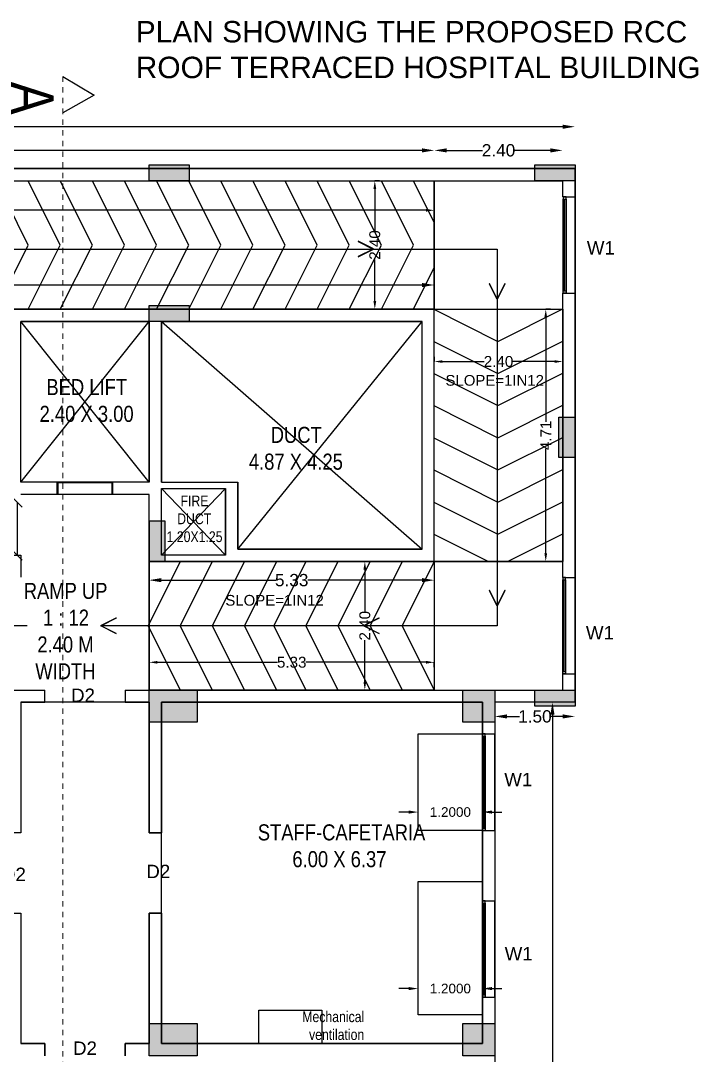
# Model space of a CAD drawing. Header units: metres. Extents: x -38 to 401, y 28 to 287.
# Drawn here: x 283.75 to 296.42, y 134.26 to 153.58 of the extents above; entities that cross this region are included whole.
import ezdxf

# ---------------------------------------------------------------- set-up
doc = ezdxf.new("R2010")
doc.units = ezdxf.units.M
doc.linetypes.add('CENTER', pattern=[2, 1.25, -0.25, 0.25, -0.25])
for name, color, linetype in [('BLK_1_DA_RAMP_1', 30, 'Continuous'), ('BLK_1_FLR_5_AC_ROOM_8', 117, 'Continuous'), ('BLK_1_FLR_5_ACROOM_8_LIGHT_VENTILATION_1', 117, 'Continuous'), ('BLK_1_FLR_5_ACROOM_8_LIGHT_VENTILATION_2', 117, 'Continuous'), ('BLK_1_FLR_5_BLT_UP_AREA_DEDUCT', 1, 'Continuous'), ('BLK_1_FLR_5_CARPET_AREA', 10, 'Continuous'), ('UBEAM', 1, 'Continuous'), ('UHATCH', 8, 'Continuous')]:
    doc.layers.add(name, color=color, linetype=linetype)
for name, color, linetype, lineweight in [('BLK_1_FLR_5_BLT_UP_AREA', 4, 'Continuous', 30), ('BLK_1_FLR_5_LIFT_3', 4, 'Continuous', 30), ('BLK_1_LVL_5_BLDG_FOOT_PRINT', 4, 'Continuous', 30), ('UCOLUMN', 6, 'Continuous', 30)]:
    doc.layers.add(name, color=color, linetype=linetype, lineweight=lineweight)
doc.styles.get("Standard").update_dxf_attribs({"font": 'arial.ttf'})
doc.dimstyles.new('ED', dxfattribs={"dimscale": 0, "dimtxt": 0.18, "dimasz": 0.18, "dimexe": 0, "dimexo": 0, "dimgap": 0.09, "dimtad": 1, "dimtoh": 1, "dimzin": 3, "dimdsep": 46, "dimtxsty": 'Standard', "dimblk": 'OBLIQUE', "dimcen": 0.09, "dimse1": 1, "dimse2": 1, "dimclrd": 251, "dimclrt": 30, "dimadec": 0, "dimazin": 0, "dimtfac": 1, "dimtmove": 0, "dimatfit": 3, "dimldrblk": 'ARCHTICK', "dimfxl": 0, "dimtolj": 1, "dimtzin": 0, "dimarcsym": 0})
doc.dimstyles.get("Standard").update_dxf_attribs({"dimtxt": 0.18, "dimasz": 0.18, "dimexe": 0.18, "dimexo": 0.0625, "dimgap": 0.09, "dimtad": 0, "dimtih": 1, "dimtoh": 1, "dimdec": 4, "dimzin": 0, "dimdsep": 46, "dimtxsty": 'Standard', "dimcen": 0.09, "dimadec": 0, "dimazin": 0, "dimtfac": 1, "dimtdec": 4, "dimtofl": 0, "dimtmove": 0, "dimatfit": 3, "dimfxl": 0, "dimtolj": 1, "dimtzin": 0, "dimarcsym": 0})
doc.dimstyles.new('STANDARD$0', dxfattribs={"dimtxt": 7, "dimasz": 3, "dimexe": 3, "dimexo": 1, "dimgap": 1.5, "dimtad": 1, "dimdec": 1, "dimzin": 1, "dimdsep": 46, "dimlunit": 4, "dimtxsty": 'Standard', "dimblk": 'OBLIQUE', "dimcen": 0.09375, "dimdle": 1, "dimclrd": 8, "dimclre": 8, "dimclrt": 7, "dimadec": 1, "dimazin": 0, "dimtfac": 1, "dimtdec": 1, "dimtix": 1, "dimtmove": 2, "dimatfit": 3, "dimldrblk": 'ARCHTICK', "dimfxl": 0, "dimfrac": 2, "dimtolj": 1, "dimtzin": 0, "dimarcsym": 0})

# ---------------------------------------------------------------- blocks, each defined once
blk = doc.blocks.new('*D115')
at = {"color": 0, "lineweight": -2}
for p, q in [((273.923, 148.643), (282.211, 148.643)), ((291.253, 148.643), (282.966, 148.643))]:
    blk.add_line(p, q, dxfattribs=at)
at = {"color": 0}
for points in [[(273.923, 148.681), (273.923, 148.604), (273.693, 148.643)], [(291.253, 148.681), (291.253, 148.604), (291.483, 148.643)]]:
    blk.add_solid(points, dxfattribs=at)
at = {"layer": 'Defpoints', "color": 0}
for p in [(291.483, 148.643), (273.693, 148.19), (291.483, 148.185)]:
    blk.add_point(p, dxfattribs=at)
at = {"color": 0, "lineweight": 25, "insert": (282.588, 148.643), "char_height": 0.23, "attachment_point": 5}
blk.add_mtext('\\A1;17.79', dxfattribs=at)
blk = doc.blocks.new('*D116')
at = {"color": 0, "lineweight": -2}
for p, q in [((286.383, 143.131), (288.519, 143.131)), ((291.253, 143.131), (289.117, 143.131))]:
    blk.add_line(p, q, dxfattribs=at)
at = {"color": 0}
for points in [[(286.383, 143.17), (286.383, 143.093), (286.153, 143.131)], [(291.253, 143.17), (291.253, 143.093), (291.483, 143.131)]]:
    blk.add_solid(points, dxfattribs=at)
at = {"layer": 'Defpoints', "color": 0}
for p in [(286.153, 143.48), (291.483, 143.48), (286.153, 143.131)]:
    blk.add_point(p, dxfattribs=at)
at = {"color": 0, "lineweight": 25, "insert": (288.818, 143.131), "char_height": 0.23, "attachment_point": 5}
blk.add_mtext('\\A1;5.33', dxfattribs=at)
blk = doc.blocks.new('*D119')
at = {"color": 0, "lineweight": -2}
for p, q in [((273.923, 151.157), (282.211, 151.157)), ((291.253, 151.157), (282.966, 151.157))]:
    blk.add_line(p, q, dxfattribs=at)
at = {"color": 0}
for points in [[(273.923, 151.195), (273.923, 151.118), (273.693, 151.157)], [(291.253, 151.195), (291.253, 151.118), (291.483, 151.157)]]:
    blk.add_solid(points, dxfattribs=at)
at = {"layer": 'Defpoints', "color": 0}
for p in [(291.483, 151.157), (273.693, 150.59), (291.483, 150.585)]:
    blk.add_point(p, dxfattribs=at)
at = {"color": 0, "lineweight": 25, "insert": (282.588, 151.157), "char_height": 0.23, "attachment_point": 5}
blk.add_mtext('\\A1;17.79', dxfattribs=at)
blk = doc.blocks.new('*D120')
at = {"color": 0, "lineweight": -2}
for p, q in [((291.713, 151.157), (292.383, 151.157)), ((293.653, 151.157), (292.983, 151.157))]:
    blk.add_line(p, q, dxfattribs=at)
at = {"color": 0}
for points in [[(291.713, 151.195), (291.713, 151.118), (291.483, 151.157)], [(293.653, 151.195), (293.653, 151.118), (293.883, 151.157)]]:
    blk.add_solid(points, dxfattribs=at)
at = {"layer": 'Defpoints', "color": 0}
for p in [(293.883, 151.157), (291.483, 150.585), (293.883, 150.59)]:
    blk.add_point(p, dxfattribs=at)
at = {"color": 0, "lineweight": 25, "insert": (292.683, 151.157), "char_height": 0.23, "attachment_point": 5}
blk.add_mtext('\\A1;2.40', dxfattribs=at)
blk = doc.blocks.new('*D121')
at = {"color": 0, "lineweight": -2}
for p, q in [((271.293, 151.599), (282.197, 151.599)), ((293.883, 151.599), (282.979, 151.599))]:
    blk.add_line(p, q, dxfattribs=at)
at = {"color": 0}
for points in [[(271.293, 151.637), (271.293, 151.56), (271.063, 151.599)], [(293.883, 151.637), (293.883, 151.56), (294.113, 151.599)]]:
    blk.add_solid(points, dxfattribs=at)
at = {"layer": 'Defpoints', "color": 0}
for p in [(294.113, 151.599), (271.063, 150.82), (294.113, 150.82)]:
    blk.add_point(p, dxfattribs=at)
at = {"color": 0, "lineweight": 25, "insert": (282.588, 151.599), "char_height": 0.23, "attachment_point": 5}
blk.add_mtext('\\A1;23.05', dxfattribs=at)
blk = doc.blocks.new('*D122')
at = {"color": 0, "lineweight": -2}
for p, q in [((293.691, 140.62), (293.691, 119.277)), ((293.691, 97.7), (293.691, 119.042))]:
    blk.add_line(p, q, dxfattribs=at)
at = {"color": 0}
for points in [[(293.652, 140.62), (293.729, 140.62), (293.691, 140.85)], [(293.652, 97.7), (293.729, 97.7), (293.691, 97.47)]]:
    blk.add_solid(points, dxfattribs=at)
at = {"layer": 'Defpoints', "color": 0}
for p in [(292.613, 140.85), (292.613, 97.47), (293.691, 97.47)]:
    blk.add_point(p, dxfattribs=at)
at = {"color": 0, "lineweight": 25, "insert": (293.691, 119.16), "char_height": 0.23, "attachment_point": 5}
blk.add_mtext('\\A1;43.38', dxfattribs=at)
blk = doc.blocks.new('*D124')
at = {"color": 0, "lineweight": -2}
for p, q in [((292.843, 140.586), (293.076, 140.586)), ((293.883, 140.586), (293.651, 140.586))]:
    blk.add_line(p, q, dxfattribs=at)
at = {"color": 0}
for points in [[(292.843, 140.625), (292.843, 140.548), (292.613, 140.586)], [(293.883, 140.625), (293.883, 140.548), (294.113, 140.586)]]:
    blk.add_solid(points, dxfattribs=at)
at = {"layer": 'Defpoints', "color": 0}
for p in [(292.613, 140.85), (294.113, 140.85), (294.113, 140.586)]:
    blk.add_point(p, dxfattribs=at)
at = {"color": 0, "lineweight": 25, "insert": (293.363, 140.586), "char_height": 0.23, "attachment_point": 5}
blk.add_mtext('\\A1;1.50', dxfattribs=at)
blk = doc.blocks.new('900 X 900')
at = {"linetype": 'Continuous'}
h = blk.add_hatch(color=256, dxfattribs=at)
h.dxf.hatch_style = 1
h.paths.add_polyline_path([(0, 150), (900, 150), (900, 750), (0, 750)])
blk.add_lwpolyline([(0, 150), (900, 150), (900, 750), (0, 750)], close=True, dxfattribs=at)
blk = doc.blocks.new('600X600')
at = {"layer": 'UHATCH', "linetype": 'Continuous'}
h = blk.add_hatch(color=256, dxfattribs=at)
h.dxf.hatch_style = 1
h.paths.add_polyline_path([(600, 600), (0, 600), (0, 0), (600, 0)])
at = {"layer": 'UCOLUMN', "linetype": 'Continuous'}
blk.add_lwpolyline([(0, 0), (600, 0), (600, 600), (0, 600)], close=True, dxfattribs=at)
blk = doc.blocks.new('750 x 750')
blk.add_blockref('600X600', (0, 75))
blk = doc.blocks.new('300 x 750')
at = {"layer": 'UHATCH', "linetype": 'Continuous'}
h = blk.add_hatch(color=256, dxfattribs=at)
h.dxf.hatch_style = 1
h.paths.add_polyline_path([(750, 0), (750, 300), (0, 300), (0, 0)])
at = {"layer": 'UCOLUMN', "linetype": 'Continuous'}
blk.add_lwpolyline([(0, 300), (0, 0), (750, 0), (750, 300)], close=True, dxfattribs=at)
blk = doc.blocks.new('COLUMN LAYOUT')
at = {"layer": 'UBEAM', "color": 7, "linetype": 'Continuous', "xscale": -1}
for p, rotation in [((-6235, 40960), 180), ((975, 40960), 180), ((-6235, 38330), 180), ((1425, 35495), 269.9999999996972), ((975, 31150), 180)]:
    blk.add_blockref('300 x 750', p, dxfattribs=dict(at, rotation=rotation))
at = {"layer": 'UBEAM', "color": 7, "linetype": 'Continuous', "rotation": 89.99999999916066}
blk.add_blockref('300 x 750', (-5935, 33550), dxfattribs=at)
at = {"layer": 'UBEAM', "color": 7, "linetype": 'Continuous', "xscale": -1}
for name, p in [('900 X 900', (-5335, 30400)), ('750 x 750', (225, 30475)), ('900 X 900', (-5335, 24170)), ('750 x 750', (225, 24245))]:
    blk.add_blockref(name, p, dxfattribs=at)
blk = doc.blocks.new('*D790')
at = {"layer": 'BLK_1_DA_RAMP_1', "color": 0, "lineweight": -2}
for p, q in [((273.693, 150.128), (273.693, 150.039)), ((291.483, 150.128), (291.483, 150.039)), ((273.845, 150.039), (282.252, 150.039)), ((291.33, 150.039), (282.923, 150.039))]:
    blk.add_line(p, q, dxfattribs=at)
at = {"layer": 'BLK_1_DA_RAMP_1', "color": 0}
for points in [[(273.845, 150.064), (273.845, 150.013), (273.693, 150.039)], [(291.33, 150.064), (291.33, 150.013), (291.483, 150.039)]]:
    blk.add_solid(points, dxfattribs=at)
at = {"layer": 'Defpoints', "color": 0}
for p in [(273.693, 150.59), (291.483, 150.59), (291.483, 150.039)]:
    blk.add_point(p, dxfattribs=at)
at = {"layer": 'BLK_1_DA_RAMP_1', "color": 0, "lineweight": 30, "insert": (282.588, 150.039), "char_height": 0.2032, "attachment_point": 5}
blk.add_mtext('\\A1;17.79', dxfattribs=at)
blk = doc.blocks.new('*D792')
at = {"layer": 'BLK_1_DA_RAMP_1', "color": 0, "lineweight": -2}
for p, q in [((293.655, 148.19), (293.566, 148.19)), ((293.566, 148.037), (293.566, 146.086)), ((293.566, 143.632), (293.566, 145.584)), ((293.655, 143.48), (293.566, 143.48))]:
    blk.add_line(p, q, dxfattribs=at)
at = {"layer": 'BLK_1_DA_RAMP_1', "color": 0}
for points in [[(293.54, 148.037), (293.591, 148.037), (293.566, 148.19)], [(293.54, 143.632), (293.591, 143.632), (293.566, 143.48)]]:
    blk.add_solid(points, dxfattribs=at)
at = {"layer": 'Defpoints', "color": 0}
for p in [(293.566, 148.19), (293.883, 148.19), (293.883, 143.48)]:
    blk.add_point(p, dxfattribs=at)
at = {"layer": 'BLK_1_DA_RAMP_1', "color": 0, "lineweight": 30, "insert": (293.566, 145.835), "char_height": 0.2032, "attachment_point": 5, "rotation": 90}
blk.add_mtext('\\A1;4.71', dxfattribs=at)
blk = doc.blocks.new('*D793')
at = {"layer": 'BLK_1_DA_RAMP_1', "color": 0, "lineweight": -2}
for p, q in [((286.153, 141.508), (286.153, 141.597)), ((286.306, 141.597), (288.552, 141.597)), ((291.33, 141.597), (289.084, 141.597)), ((291.483, 141.508), (291.483, 141.597))]:
    blk.add_line(p, q, dxfattribs=at)
at = {"layer": 'BLK_1_DA_RAMP_1', "color": 0}
for points in [[(286.306, 141.623), (286.306, 141.572), (286.153, 141.597)], [(291.33, 141.623), (291.33, 141.572), (291.483, 141.597)]]:
    blk.add_solid(points, dxfattribs=at)
at = {"layer": 'Defpoints', "color": 0}
for p in [(291.483, 141.597), (286.153, 141.08), (291.483, 141.08)]:
    blk.add_point(p, dxfattribs=at)
at = {"layer": 'BLK_1_DA_RAMP_1', "color": 0, "lineweight": 30, "insert": (288.818, 141.597), "char_height": 0.2032, "attachment_point": 5}
blk.add_mtext('\\A1;5.33', dxfattribs=at)
blk = doc.blocks.new('*D795')
at = {"layer": 'BLK_1_DA_RAMP_1', "color": 0, "lineweight": -2}
for p, q in [((290.461, 150.59), (290.371, 150.59)), ((290.371, 150.437), (290.371, 149.657)), ((290.371, 148.342), (290.371, 149.122)), ((290.461, 148.19), (290.371, 148.19))]:
    blk.add_line(p, q, dxfattribs=at)
at = {"layer": 'BLK_1_DA_RAMP_1', "color": 0}
for points in [[(290.346, 150.437), (290.397, 150.437), (290.371, 150.59)], [(290.346, 148.342), (290.397, 148.342), (290.371, 148.19)]]:
    blk.add_solid(points, dxfattribs=at)
at = {"layer": 'Defpoints', "color": 0}
for p in [(290.371, 150.59), (291.483, 150.59), (291.483, 148.19)]:
    blk.add_point(p, dxfattribs=at)
at = {"layer": 'BLK_1_DA_RAMP_1', "color": 0, "lineweight": 30, "insert": (290.371, 149.39), "char_height": 0.2032, "attachment_point": 5, "rotation": 90}
blk.add_mtext('\\A1;2.40', dxfattribs=at)
blk = doc.blocks.new('*D796')
at = {"layer": 'BLK_1_DA_RAMP_1', "color": 0, "lineweight": -2}
for p, q in [((291.483, 147.303), (291.483, 147.214)), ((293.883, 147.303), (293.883, 147.214)), ((291.635, 147.214), (292.415, 147.214)), ((293.73, 147.214), (292.95, 147.214))]:
    blk.add_line(p, q, dxfattribs=at)
at = {"layer": 'BLK_1_DA_RAMP_1', "color": 0}
for points in [[(291.635, 147.239), (291.635, 147.188), (291.483, 147.214)], [(293.73, 147.239), (293.73, 147.188), (293.883, 147.214)]]:
    blk.add_solid(points, dxfattribs=at)
at = {"layer": 'Defpoints', "color": 0}
for p in [(291.483, 148.19), (293.883, 148.19), (293.883, 147.214)]:
    blk.add_point(p, dxfattribs=at)
at = {"layer": 'BLK_1_DA_RAMP_1', "color": 0, "lineweight": 30, "insert": (292.683, 147.214), "char_height": 0.2032, "attachment_point": 5}
blk.add_mtext('\\A1;2.40', dxfattribs=at)
blk = doc.blocks.new('*D797')
at = {"layer": 'BLK_1_DA_RAMP_1', "color": 0, "lineweight": -2}
for p, q in [((290.274, 143.48), (290.185, 143.48)), ((290.185, 143.327), (290.185, 142.547)), ((290.185, 141.232), (290.185, 142.012)), ((290.274, 141.08), (290.185, 141.08))]:
    blk.add_line(p, q, dxfattribs=at)
at = {"layer": 'BLK_1_DA_RAMP_1', "color": 0}
for points in [[(290.159, 143.327), (290.21, 143.327), (290.185, 143.48)], [(290.159, 141.232), (290.21, 141.232), (290.185, 141.08)]]:
    blk.add_solid(points, dxfattribs=at)
at = {"layer": 'Defpoints', "color": 0}
for p in [(291.483, 143.48), (290.185, 141.08), (291.483, 141.08)]:
    blk.add_point(p, dxfattribs=at)
at = {"layer": 'BLK_1_DA_RAMP_1', "color": 0, "lineweight": 30, "insert": (290.185, 142.28), "char_height": 0.2032, "attachment_point": 5, "rotation": 90}
blk.add_mtext('\\A1;2.40', dxfattribs=at)
blk = doc.blocks.new('*D1031')
at = {"layer": 'BLK_1_FLR_5_ACROOM_8_LIGHT_VENTILATION_1', "color": 0, "lineweight": -2}
for p, q in [((291.183, 135.079), (291.183, 135.684)), ((292.383, 135.079), (292.383, 135.684)), ((291.003, 135.504), (290.823, 135.504)), ((292.563, 135.504), (292.743, 135.504))]:
    blk.add_line(p, q, dxfattribs=at)
at = {"layer": 'BLK_1_FLR_5_ACROOM_8_LIGHT_VENTILATION_1', "color": 0}
for points in [[(291.003, 135.534), (291.003, 135.474), (291.183, 135.504)], [(292.563, 135.534), (292.563, 135.474), (292.383, 135.504)]]:
    blk.add_solid(points, dxfattribs=at)
at = {"layer": 'Defpoints', "color": 0}
for p in [(292.383, 135.504), (291.183, 135.016), (292.383, 135.016)]:
    blk.add_point(p, dxfattribs=at)
at = {"layer": 'BLK_1_FLR_5_ACROOM_8_LIGHT_VENTILATION_1', "color": 0, "lineweight": 30, "insert": (291.783, 135.504), "char_height": 0.18, "attachment_point": 5}
blk.add_mtext('\\A1;1.2000', dxfattribs=at)
blk = doc.blocks.new('*D1032')
at = {"layer": 'BLK_1_FLR_5_ACROOM_8_LIGHT_VENTILATION_2', "color": 0, "lineweight": -2}
for p, q in [((291.183, 138.521), (291.183, 138.98)), ((292.383, 138.521), (292.383, 138.98)), ((291.003, 138.8), (290.823, 138.8)), ((292.563, 138.8), (292.743, 138.8))]:
    blk.add_line(p, q, dxfattribs=at)
at = {"layer": 'BLK_1_FLR_5_ACROOM_8_LIGHT_VENTILATION_2', "color": 0}
for points in [[(291.003, 138.83), (291.003, 138.77), (291.183, 138.8)], [(292.563, 138.83), (292.563, 138.77), (292.383, 138.8)]]:
    blk.add_solid(points, dxfattribs=at)
at = {"layer": 'Defpoints', "color": 0}
for p in [(291.183, 138.8), (291.183, 138.459), (292.383, 138.459)]:
    blk.add_point(p, dxfattribs=at)
at = {"layer": 'BLK_1_FLR_5_ACROOM_8_LIGHT_VENTILATION_2', "color": 0, "lineweight": 30, "insert": (291.783, 138.8), "char_height": 0.18, "attachment_point": 5}
blk.add_mtext('\\A1;1.2000', dxfattribs=at)
blk = doc.blocks.new('_Oblique')
at = {"color": 0, "linetype": 'ByBlock', "lineweight": -2}
blk.add_line((-0.5, -0.5), (0.5, 0.5), dxfattribs=at)
blk = doc.blocks.new('*D1247')
at = {"color": 251, "lineweight": -2}
blk.add_line((283.692, 143.595), (283.692, 144.585), dxfattribs=at)
at = {"layer": 'Defpoints', "color": 0}
for p in [(283.692, 144.585), (283.753, 144.585), (283.753, 143.595)]:
    blk.add_point(p, dxfattribs=at)
at = {"color": 251, "lineweight": -2, "xscale": 0.18, "yscale": 0.18, "zscale": 0.18}
for p, rotation in [((283.692, 144.585), 90), ((283.692, 143.595), 270)]:
    blk.add_blockref('_Oblique', p, dxfattribs=dict(at, rotation=rotation))
at = {"color": 30, "insert": (283.51, 144.09), "char_height": 0.18, "attachment_point": 5, "rotation": 90}
blk.add_mtext('\\A1;0.99', dxfattribs=at)
blk = doc.blocks.new('_ArchTick')
at = {"color": 0, "linetype": 'ByBlock', "const_width": 0.15}
blk.add_lwpolyline([(-0.5, -0.5), (0.5, 0.5)], dxfattribs=at)

msp = doc.modelspace()

# ---------------------------------------------------------------- linework, layer by layer
at = {"linetype": 'CENTER', "lineweight": 20, "ltscale": 0.05}
msp.add_line((284.54383, 152.53598), (284.54383, 95.32125), dxfattribs=at)
at = {"color": 7, "lineweight": 25}
for p, q in [((294.11303, 150.81983), (271.06303, 150.81983)), ((294.11303, 150.28983), (294.11303, 150.81983)), ((271.29303, 150.58983), (293.88303, 150.58983)), ((291.48303, 148.18483), (291.48303, 150.58483)), ((293.88303, 150.28983), (293.88303, 150.58983)), ((293.88303, 150.28983), (294.11303, 150.28983)), ((293.89304, 148.50589), (293.89303, 150.24724)), ((293.9136, 148.53242), (293.91359, 150.24724)), ((293.92211, 148.53242), (293.9221, 150.24724)), ((293.94414, 150.24724), (293.94415, 148.50589)), ((294.11303, 148.48983), (294.11303, 150.28983)), ((293.88303, 143.17983), (293.88303, 148.48983)), ((293.88303, 148.48983), (294.11303, 148.48983)), ((294.11303, 143.17983), (294.11303, 148.48983)), ((273.69303, 148.18983), (291.48303, 148.18983)), ((289.61304, 148.18983), (286.15304, 148.18983)), ((291.47303, 148.18983), (293.88304, 148.18984)), ((291.48303, 143.47984), (291.48303, 148.18983)), ((286.15305, 144.95983), (283.75305, 147.95983)), ((283.75305, 144.95983), (283.75305, 147.95983)), ((286.15305, 147.95983), (283.75305, 147.95983)), ((283.75305, 144.95983), (286.15305, 147.95983)), ((286.15305, 144.95983), (286.15305, 147.95983)), ((286.38305, 147.95983), (291.25303, 147.95983)), ((286.38305, 144.95983), (286.38305, 147.95983)), ((286.38305, 147.95983), (291.25303, 143.70984)), ((287.81304, 143.70984), (291.25303, 147.95983)), ((291.25303, 143.70984), (291.25303, 147.95983)), ((286.15304, 144.95983), (286.15304, 145.32984)), ((291.25303, 143.70984), (291.25303, 145.32983)), ((286.15305, 144.95983), (283.75305, 144.95983)), ((286.38304, 144.95983), (287.81304, 144.95983)), ((287.81304, 143.70984), (287.81304, 144.95983)), ((286.15304, 144.72984), (283.75305, 144.72984)), ((286.15304, 144.72983), (283.75305, 144.72983)), ((286.15304, 143.47983), (286.15304, 144.72984)), ((286.38304, 144.84483), (287.58304, 144.84483)), ((286.38304, 143.59483), (286.38304, 144.84483)), ((287.58304, 143.59483), (286.38304, 144.84483)), ((287.58304, 144.84483), (286.38304, 143.59483)), ((286.38305, 144.72983), (286.38304, 144.72983)), ((286.38305, 144.72983), (286.38304, 144.72983)), ((287.58304, 143.59484), (287.58304, 144.84483)), ((281.58808, 143.59483), (283.75305, 143.59483)), ((283.75305, 143.59483), (283.75305, 143.18649)), ((283.75305, 143.59483), (283.75305, 143.47983)), ((287.58304, 143.59484), (286.38304, 143.59483)), ((291.25303, 143.70984), (287.81304, 143.70984)), ((291.48303, 143.47984), (286.15303, 143.47983)), ((286.15303, 143.47983), (286.15303, 141.07983)), ((291.48303, 143.47983), (293.88303, 143.47984)), ((291.48303, 143.47984), (291.48303, 141.07983)), ((293.88303, 143.17983), (294.11303, 143.17983)), ((294.11303, 141.37983), (294.11303, 143.17983)), ((293.88304, 141.39589), (293.88303, 143.13724)), ((293.9036, 141.42242), (293.90359, 143.13724)), ((293.91211, 141.42242), (293.9121, 143.13724)), ((293.93414, 143.13724), (293.93415, 141.39589)), ((283.87559, 142.27983), (282.7096, 142.27983)), ((293.88303, 141.07983), (293.88303, 141.37983)), ((293.88303, 141.37983), (294.11303, 141.37983)), ((293.88303, 141.07983), (293.88303, 141.37983)), ((293.88303, 141.37983), (294.11303, 141.37983)), ((294.11303, 140.84983), (294.11303, 141.37983)), ((294.11303, 140.84983), (294.11303, 141.37983)), ((294.11303, 140.84983), (294.11303, 141.37983)), ((294.11303, 140.84983), (294.11303, 141.37983)), ((271.06303, 141.07983), (284.20303, 141.07983)), ((284.20303, 140.84983), (284.20303, 141.07983)), ((285.70303, 141.07983), (285.70303, 140.84983)), ((292.61304, 141.07983), (293.88303, 141.07983)), ((283.75303, 140.84983), (284.20303, 140.84983)), ((285.70303, 140.84983), (286.15303, 140.84983)), ((286.15303, 140.84983), (286.15303, 138.41483)), ((286.38303, 138.41483), (286.38303, 140.84983)), ((286.38303, 140.84983), (292.38303, 140.84983)), ((292.38303, 140.84983), (292.38303, 140.25883)), ((294.11303, 140.84983), (292.61304, 140.84983)), ((292.38303, 140.25883), (292.61303, 140.25883)), ((292.38304, 138.47488), (292.38303, 140.21624)), ((292.4036, 138.50142), (292.40359, 140.21624)), ((292.41211, 138.50142), (292.4121, 140.21624)), ((292.43414, 140.21624), (292.43415, 138.47488)), ((292.61303, 138.45883), (292.61303, 140.25883)), ((286.15303, 138.41483), (286.38303, 138.41483)), ((292.38303, 138.45883), (292.38303, 137.14383)), ((292.38303, 138.45883), (292.61303, 138.45883)), ((292.38303, 137.14383), (292.61303, 137.14383)), ((292.38304, 135.35988), (292.38303, 137.10124)), ((292.4036, 135.38642), (292.40359, 137.10124)), ((292.41211, 135.38642), (292.4121, 137.10124)), ((292.43414, 137.10124), (292.43415, 135.35988)), ((292.61303, 135.34383), (292.61303, 137.14383)), ((286.38303, 136.91483), (286.15303, 136.91483)), ((286.15303, 136.91483), (286.15303, 134.47983)), ((286.38303, 134.47983), (286.38303, 136.91483)), ((292.38303, 135.34383), (292.38303, 134.47983)), ((292.38303, 135.34383), (292.61303, 135.34383)), ((284.20303, 134.47983), (283.75303, 134.47983)), ((284.20303, 134.24983), (284.20303, 134.47983)), ((286.15303, 134.47983), (285.70303, 134.47983)), ((285.70303, 134.47983), (285.70303, 134.24983)), ((292.38303, 134.47983), (286.38303, 134.47983))]:
    msp.add_line(p, q, dxfattribs=at)
for points in [[(284.54383, 152.53598), (285.12671, 152.18613), (284.54383, 151.86001)], [(283.29303, 148.18983), (283.89303, 149.38983), (283.29303, 150.58983)], [(283.89302, 148.18983), (284.49302, 149.38983), (283.89302, 150.58983)], [(284.49302, 148.18983), (285.09302, 149.38983), (284.49302, 150.58983)], [(285.09302, 148.18983), (285.69302, 149.38983), (285.09302, 150.58983)], [(285.69302, 148.18983), (286.29302, 149.38983), (285.69302, 150.58983)], [(286.29302, 148.18983), (286.89302, 149.38983), (286.29302, 150.58983)], [(286.89302, 148.18983), (287.49302, 149.38983), (286.89302, 150.58983)], [(287.49302, 148.18983), (288.09302, 149.38983), (287.49302, 150.58983)], [(288.09302, 148.18983), (288.69302, 149.38983), (288.09302, 150.58983)], [(288.69301, 148.18983), (289.29301, 149.38983), (288.69301, 150.58983)], [(289.29301, 148.18983), (289.89301, 149.38983), (289.29301, 150.58983)], [(289.89301, 148.18983), (290.49301, 149.38983), (289.89301, 150.58983)], [(290.49301, 148.18983), (291.09301, 149.38983), (290.49301, 150.58983)], [(291.48303, 149.8098), (291.09301, 150.58983)], [(282.85304, 142.27983), (272.49466, 142.27983), (272.49466, 149.31501), (292.65743, 149.31501), (292.65743, 142.27983), (285.25304, 142.27983)], [(291.09301, 148.18983), (291.48303, 148.96987)], [(291.47303, 148.18983), (292.67303, 147.58983), (293.87303, 148.18983)], [(291.47303, 147.58983), (292.67303, 146.98983), (293.87303, 147.58983)], [(291.47303, 146.98983), (292.67303, 146.38983), (293.87303, 146.98983)], [(291.47303, 146.38983), (292.67303, 145.78983), (293.87303, 146.38983)], [(291.47303, 145.78983), (292.67303, 145.18983), (293.87303, 145.78983)], [(291.47303, 145.18983), (292.67303, 144.58983), (293.87303, 145.18983)], [(291.47303, 144.58983), (292.67303, 143.98983), (293.87303, 144.58983)], [(291.47303, 143.98983), (292.49302, 143.47984)], [(292.85305, 143.47984), (293.87303, 143.98983)], [(286.73304, 143.47983), (286.13304, 142.27983), (286.73304, 141.07983)], [(287.33304, 143.47983), (286.73304, 142.27983), (287.33304, 141.07983)], [(287.93304, 143.47983), (287.33304, 142.27983), (287.93304, 141.07983)], [(288.53304, 143.47983), (287.93304, 142.27983), (288.53304, 141.07983)], [(288.53304, 143.47983), (287.93304, 142.27983), (288.53304, 141.07983)], [(289.08304, 143.47983), (288.48304, 142.27983), (289.08304, 141.07983)], [(289.68304, 143.47983), (289.08304, 142.27983), (289.68304, 141.07983)], [(289.68304, 143.47983), (289.08304, 142.27983), (289.68304, 141.07983)], [(290.28304, 143.47983), (289.68304, 142.27983), (290.28304, 141.07983)], [(290.28304, 143.47983), (289.68304, 142.27983), (290.28304, 141.07983)], [(290.88304, 143.47983), (290.28304, 142.27983), (290.88304, 141.07983)], [(290.88304, 143.47983), (290.28304, 142.27983), (290.88304, 141.07983)], [(291.48304, 143.47983), (290.88304, 142.27983), (291.48304, 141.07983)], [(291.48304, 143.47983), (290.88304, 142.27983), (291.48304, 141.07983)], [(285.70303, 141.07983), (292.61303, 141.07983), (292.61303, 140.25883)], [(292.61303, 138.45883), (292.61303, 137.14383)], [(292.61303, 135.34383), (292.61303, 134.02883)]]:
    msp.add_lwpolyline(points, dxfattribs=at)
for points in [[(293.89303, 150.24724), (293.94414, 150.24724), (293.94414, 150.28983), (293.89303, 150.28983)], [(290.05802, 149.17264), (290.06217, 149.1681), (290.34731, 149.31047), (290.34317, 149.31501), (290.34731, 149.31955), (290.06217, 149.46192), (290.05802, 149.45738), (290.34317, 149.31501)], [(292.51505, 148.67137), (292.51051, 148.66723), (292.65288, 148.38208), (292.65743, 148.38622), (292.66197, 148.38208), (292.80434, 148.66723), (292.7998, 148.67137), (292.65743, 148.38622)], [(293.89304, 148.53242), (293.94415, 148.53242), (293.94415, 148.48983), (293.89304, 148.48983)], [(285.47012, 144.95983), (285.47012, 144.72983), (284.43599, 144.72983), (284.43599, 144.95983)], [(284.44599, 144.94983), (284.44599, 144.73983), (285.46012, 144.73983), (285.46012, 144.94983)], [(293.88303, 143.13724), (293.93414, 143.13724), (293.93414, 143.17983), (293.88303, 143.17983)], [(292.51505, 142.94532), (292.51051, 142.94118), (292.65288, 142.65603), (292.65743, 142.66017), (292.66197, 142.65603), (292.80434, 142.94118), (292.7998, 142.94532), (292.65743, 142.66017)], [(285.54021, 142.13746), (285.53607, 142.13292), (285.25093, 142.27529), (285.25507, 142.27983), (285.25093, 142.28437), (285.53607, 142.42675), (285.54021, 142.4222), (285.25507, 142.27983)], [(290.45289, 142.13746), (290.44874, 142.13292), (290.1636, 142.27529), (290.16774, 142.27983), (290.1636, 142.28437), (290.44874, 142.42675), (290.45289, 142.4222), (290.16774, 142.27983)], [(293.88304, 141.42242), (293.93415, 141.42242), (293.93415, 141.37983), (293.88304, 141.37983)], [(293.88304, 141.42242), (293.93415, 141.42242), (293.93415, 141.37983), (293.88304, 141.37983)], [(292.38303, 140.21624), (292.43414, 140.21624), (292.43414, 140.25883), (292.38303, 140.25883)], [(292.38304, 138.50142), (292.43415, 138.50142), (292.43415, 138.45883), (292.38304, 138.45883)], [(292.38303, 137.10124), (292.43414, 137.10124), (292.43414, 137.14383), (292.38303, 137.14383)], [(292.38304, 135.38642), (292.43415, 135.38642), (292.43415, 135.34383), (292.38304, 135.34383)], [(288.2036, 135.10125), (289.38303, 135.10125), (289.38303, 134.47983), (288.2036, 134.47983)]]:
    msp.add_lwpolyline(points, close=True, dxfattribs=at)
at = {"layer": 'BLK_1_DA_RAMP_1', "color": 1, "lineweight": 30}
for points in [[(273.69271, 150.58983), (291.48271, 150.58983), (291.48271, 148.18983), (273.69271, 148.18983)], [(291.48272, 148.18984), (293.88272, 148.18984), (293.88303, 143.47984), (291.48303, 143.47984)], [(286.15303, 143.47983), (291.48271, 143.47983), (291.48271, 141.07983), (286.15303, 141.07983)]]:
    msp.add_lwpolyline(points, close=True, dxfattribs=at)
at = {"layer": 'BLK_1_FLR_5_AC_ROOM_8', "color": 2, "lineweight": 30}
msp.add_lwpolyline([(292.38303, 134.47983), (286.38303, 134.47983), (286.38303, 140.84983), (292.38303, 140.84983)], close=True, dxfattribs=at)
at = {"layer": 'BLK_1_FLR_5_ACROOM_8_LIGHT_VENTILATION_1', "color": 2, "lineweight": 30}
msp.add_lwpolyline([(292.38303, 137.50291), (292.38303, 135.01637), (291.18303, 135.01637), (291.18303, 137.50291)], close=True, dxfattribs=at)
at = {"layer": 'BLK_1_FLR_5_ACROOM_8_LIGHT_VENTILATION_2', "color": 2, "lineweight": 30}
msp.add_lwpolyline([(292.38303, 140.25883), (292.38303, 138.45883), (291.18303, 138.45883), (291.18303, 140.25883)], close=True, dxfattribs=at)
at = {"layer": 'BLK_1_FLR_5_BLT_UP_AREA', "color": 12, "lineweight": 30}
msp.add_lwpolyline([(271.06303, 97.46971), (271.06303, 150.81983), (294.11302, 150.81983), (294.11303, 140.84983), (292.61303, 140.84983), (292.61303, 97.46971)], close=True, dxfattribs=at)
at = {"layer": 'BLK_1_FLR_5_BLT_UP_AREA_DEDUCT', "color": 12, "lineweight": 30}
for points in [[(287.81304, 144.95983), (287.81305, 143.70983), (291.25303, 143.70984), (291.25303, 147.95983), (286.38305, 147.95983), (286.38305, 144.95983)], [(286.38304, 144.84483), (287.58304, 144.84483), (287.58304, 143.59483), (286.38304, 143.59483)]]:
    msp.add_lwpolyline(points, close=True, dxfattribs=at)
at = {"layer": 'BLK_1_FLR_5_CARPET_AREA', "color": 15, "linetype": 'Continuous', "lineweight": 30}
msp.add_lwpolyline([(285.70303, 134.24983), (285.70303, 134.47983), (286.15303, 134.47983), (286.15303, 136.91483), (286.38303, 136.91483), (286.38303, 134.47983), (292.38303, 134.47983), (292.38303, 140.84983), (286.38303, 140.84983), (286.38303, 138.41483), (286.15303, 138.41483), (286.15303, 140.84983), (283.75303, 140.84983), (283.75303, 138.41483), (283.52303, 138.41483), (283.52303, 140.84983), (271.29303, 140.84983), (271.29303, 134.47983), (283.52303, 134.47983), (283.52303, 136.91483), (283.75303, 136.91483), (283.75303, 134.47983), (284.20303, 134.47983), (284.20303, 134.24983)], dxfattribs=at)
at = {"layer": 'BLK_1_FLR_5_LIFT_3', "color": 30, "lineweight": 30}
msp.add_lwpolyline([(283.75305, 147.95983), (286.15305, 147.95983), (286.15305, 144.95983), (283.75305, 144.95983)], close=True, dxfattribs=at)
at = {"layer": 'BLK_1_LVL_5_BLDG_FOOT_PRINT', "color": 1}
msp.add_lwpolyline([(271.06302, 97.46983), (271.06302, 150.8142), (294.11302, 150.81983), (294.11302, 140.84983), (292.61302, 140.84983), (292.61302, 97.46983)], close=True, dxfattribs=at)

# ---------------------------------------------------------------- block references
at = {"color": 7, "lineweight": 25, "xscale": 0.001, "yscale": 0.001, "zscale": 0.001}
msp.add_blockref('COLUMN LAYOUT', (292.38803, 109.92983), dxfattribs=at)
msp.add_blockref('COLUMN LAYOUT', (292.38803, 109.92983), dxfattribs=at)

# ---------------------------------------------------------------- texts
at = {"color": 7, "lineweight": 25, "attachment_point": 1}
for s, width, gutter_width, insert, char_height in [('{\\C256;PLAN SHOWING THE PROPOSED RCC ROOF TERRACED HOSPITAL BUILDING }', 12.0389724, 1.25, (285.90324, 153.57287, -0.00989), 0.4), ('W1', 331.5310086, 1000, (294.33307, 149.46211), 0.25), ('W1', 331.5310086, 1000, (294.31607, 142.27311), 0.25), ('D2', 331.5310086, 1000, (284.69507, 141.10653), 0.25), ('W1', 331.5310086, 1000, (292.79007, 139.53311), 0.25), ('D2', 331.5310086, 1000, (283.40307, 137.76253), 0.25), ('D2', 331.5310086, 1000, (286.10107, 137.81653), 0.25), ('W1', 331.5310086, 1000, (292.79807, 136.28111), 0.25), ('D2', 331.5310086, 1000, (284.73207, 134.51653), 0.25)]:
    msp.add_mtext_dynamic_manual_height_columns(s, width=width, gutter_width=gutter_width, heights=[0], dxfattribs=dict(at, insert=insert, char_height=char_height))
at = {"color": 7, "lineweight": 25, "insert": (284.37253, 152.99039), "char_height": 0.8, "width": 1.7202398, "attachment_point": 1, "rotation": 270}
msp.add_mtext('{\\fArial Narrow|b0|i0|c0|p34;\\W2.17167; \\W1;A}', dxfattribs=at)
at = {"color": 7, "lineweight": 25}
for s, insert, char_height, width, attachment_point in [('{\\fArial Narrow|b0|i0|c0|p34;\\W6.62119; \\W1;BED LIFT\\P{\\W5.288214; }2.40 X 3.00}', (283.6007, 146.88672), 0.3, 2.7423995, 1), ('{\\fArial Narrow|b0|i0|c0|p34;\\P{\\W9.524831; }DUCT\\P{\\W5.244317; }4.87 X 4.25}', (287.51562, 146.49397), 0.3, 2.7423995, 1), ('{\\fArial Narrow|b0|i0|c0|p34;\\W8.83715;  \\W1;FIRE\\P\\W8.34946;  \\W1;DUCT\\P\\W6.79539;  \\W1;1.20X1.25}', (285.61432, 144.70985), 0.2, 2.7423995, 1), ('{\\fArial Narrow|b0|i0|c0|p34;\\W6.25863; \\W1;RAMP UP\\P\\W5.00994;  \\W1;1 : 12\\P{\\W8.919228; }2.40 M \\P{\\W8.515588; }WIDTH}', (283.21228, 143.08083), 0.3, 2.7201691, 1), ('{\\fArial Narrow|b0|i0|c0|p34;STAFF-CAFETARIA\\P{\\W6.764187; }6.00 X 6.37}', (288.18416, 137.76677), 0.3, 3.0224593, 7), ('{\\fArial Narrow|b0|i0|c0|p34;Mechanical\\Pventilation}', (290.17364, 134.54211), 0.2, 2.774038, 9)]:
    msp.add_mtext(s, dxfattribs=dict(at, insert=insert, char_height=char_height, width=width, attachment_point=attachment_point))
at = {"layer": 'BLK_1_DA_RAMP_1', "color": 1, "lineweight": 30, "char_height": 0.2, "width": 1.8904692, "attachment_point": 2}
for insert in [(292.61183, 146.96261), (288.49808, 142.85528)]:
    msp.add_mtext('SLOPE=1IN12', dxfattribs=dict(at, insert=insert))

# ---------------------------------------------------------------- dimensions: what is measured, and where the dimension line sits
at = {"color": 7, "lineweight": 25}
for base, p1, p2, text, picture, middle in [((294.11303, 151.59857), (271.06303, 150.81983), (294.11303, 150.81983), '23.05', '*D121', (282.58803, 151.59857)), ((291.48303, 151.15683), (273.69303, 150.58983), (291.48303, 150.58483), '17.79', '*D119', (282.58803, 151.15683)), ((293.88303, 151.15683), (291.48303, 150.58483), (293.88303, 150.58983), '2.40', '*D120', (292.68303, 151.15683)), ((291.48303, 148.64252), (273.69303, 148.18983), (291.48303, 148.18483), '17.79', '*D115', (282.58803, 148.64252)), ((286.15303, 143.13146), (291.48303, 143.4798), (286.15303, 143.47983), '5.33', '*D116', (288.81803, 143.13146)), ((294.11303, 140.5862), (292.61303, 140.84983), (294.11303, 140.84983), '1.50', '*D124', (293.36303, 140.5862))]:
    dim = msp.add_linear_dim(base=base, p1=p1, p2=p2, text=text, dimstyle='Standard', override={"dimscale": 1, "dimtxt": 0.23, "dimasz": 0.23, "dimgap": 0, "dimse1": 1, "dimse2": 1, "dimtmove": 1}, dxfattribs=at)
    dim.commit()
    dim.dimension.update_dxf_attribs({"geometry": picture, "text_midpoint": middle})
at = {"color": 1}
dim = msp.add_linear_dim(base=(283.69225, 144.58517), p1=(283.75305, 143.59483), p2=(283.75301, 144.58517), angle=90, dimstyle='ED', override={"dimscale": 1, "dimpost": '\\X'}, dxfattribs=at)
dim.commit()
dim.dimension.update_dxf_attribs({"geometry": '*D1247', "text_midpoint": (283.51035, 144.09)})
at = {"color": 7, "lineweight": 25}
dim = msp.add_linear_dim(base=(293.69063, 97.46983), p1=(292.61303, 140.84983), p2=(292.61303, 97.46983), angle=90, text='43.38', dimstyle='Standard', override={"dimscale": 1, "dimtxt": 0.23, "dimasz": 0.23, "dimgap": 0, "dimse1": 1, "dimse2": 1, "dimtmove": 1}, dxfattribs=at)
dim.commit()
dim.dimension.update_dxf_attribs({"geometry": '*D122', "text_midpoint": (293.69063, 119.15983)})
at = {"layer": 'BLK_1_DA_RAMP_1', "color": 1, "lineweight": 30}
for base, p1, p2, picture, middle in [((291.48271, 150.03883), (273.69271, 150.58983), (291.48271, 150.58983), '*D790', (282.58771, 150.03883)), ((291.48271, 141.59724), (286.15303, 141.07983), (291.48271, 141.07983), '*D793', (288.81787, 141.59724))]:
    dim = msp.add_linear_dim(base=base, p1=p1, p2=p2, dimstyle='STANDARD$0', override={"dimscale": 0.001, "dimtxt": 203.2, "dimasz": 152.5, "dimexe": 0, "dimexo": 0, "dimgap": 2.286, "dimtad": 0, "dimtoh": 1, "dimdec": 2, "dimzin": 0, "dimlunit": 2, "dimpost": '', "dimcen": 2.286, "dimdle": 0, "dimclrd": 0, "dimclre": 0, "dimclrt": 0, "dimadec": 0, "dimtdec": 2, "dimtix": 0, "dimtofl": 0, "dimtmove": 0, "dimfxl": 89.5, "dimfxlon": 1, "dimfrac": 0}, dxfattribs=at)
    dim.commit()
    dim.dimension.update_dxf_attribs({"geometry": picture, "text_midpoint": middle})
at = {"layer": 'BLK_1_DA_RAMP_1', "color": 2, "lineweight": 30}
for base, p1, p2, picture, middle in [((290.37117, 150.58983), (291.48271, 148.18983), (291.48271, 150.58983), '*D795', (290.37117, 149.38983)), ((290.18481, 141.07983), (291.48271, 143.47983), (291.48271, 141.07983), '*D797', (290.18481, 142.27983))]:
    dim = msp.add_linear_dim(base=base, p1=p1, p2=p2, angle=90, dimstyle='STANDARD$0', override={"dimscale": 0.001, "dimtxt": 203.2, "dimasz": 152.5, "dimexe": 0, "dimexo": 0, "dimgap": 2.286, "dimtad": 0, "dimtoh": 1, "dimdec": 2, "dimzin": 0, "dimlunit": 2, "dimpost": '', "dimcen": 2.286, "dimdle": 0, "dimclrd": 0, "dimclre": 0, "dimclrt": 0, "dimadec": 0, "dimtdec": 2, "dimtix": 0, "dimtofl": 0, "dimtmove": 0, "dimfxl": 89.5, "dimfxlon": 1, "dimfrac": 0}, dxfattribs=at)
    dim.commit()
    dim.dimension.update_dxf_attribs({"geometry": picture, "text_midpoint": middle})
dim = msp.add_linear_dim(base=(293.88272, 147.21352), p1=(291.48272, 148.18984), p2=(293.88272, 148.18984), dimstyle='STANDARD$0', override={"dimscale": 0.001, "dimtxt": 203.2, "dimasz": 152.5, "dimexe": 0, "dimexo": 0, "dimgap": 2.286, "dimtad": 0, "dimtoh": 1, "dimdec": 2, "dimzin": 0, "dimlunit": 2, "dimpost": '', "dimcen": 2.286, "dimdle": 0, "dimclrd": 0, "dimclre": 0, "dimclrt": 0, "dimadec": 0, "dimtdec": 2, "dimtix": 0, "dimtofl": 0, "dimtmove": 0, "dimfxl": 89.5, "dimfxlon": 1, "dimfrac": 0}, dxfattribs=at)
dim.commit()
dim.dimension.update_dxf_attribs({"geometry": '*D796', "text_midpoint": (292.68272, 147.21352)})
at = {"layer": 'BLK_1_DA_RAMP_1', "color": 1, "lineweight": 30}
dim = msp.add_linear_dim(base=(293.56588, 148.18984), p1=(293.88303, 143.47984), p2=(293.88272, 148.18984), angle=90, dimstyle='STANDARD$0', override={"dimscale": 0.001, "dimtxt": 203.2, "dimasz": 152.5, "dimexe": 0, "dimexo": 0, "dimgap": 2.286, "dimtad": 0, "dimtoh": 1, "dimdec": 2, "dimzin": 0, "dimlunit": 2, "dimpost": '', "dimcen": 2.286, "dimdle": 0, "dimclrd": 0, "dimclre": 0, "dimclrt": 0, "dimadec": 0, "dimtdec": 2, "dimtix": 0, "dimtofl": 0, "dimtmove": 0, "dimfxl": 89.5, "dimfxlon": 1, "dimfrac": 0}, dxfattribs=at)
dim.commit()
dim.dimension.update_dxf_attribs({"geometry": '*D792', "text_midpoint": (293.56588, 145.83484)})
at = {"layer": 'BLK_1_FLR_5_ACROOM_8_LIGHT_VENTILATION_1', "color": 232, "lineweight": 30}
dim = msp.add_linear_dim(base=(292.38303, 135.50365), p1=(291.18303, 135.01637), p2=(292.38303, 135.01637), dimstyle='STANDARD$0', override={"dimtxt": 0.18, "dimasz": 0.18, "dimexe": 0.18, "dimexo": 0.0625, "dimgap": 0.09, "dimtad": 0, "dimtih": 1, "dimtoh": 1, "dimdec": 4, "dimzin": 0, "dimlunit": 2, "dimpost": '', "dimcen": 0.09, "dimdle": 0, "dimclrd": 0, "dimclre": 0, "dimclrt": 0, "dimadec": 0, "dimtdec": 4, "dimtix": 0, "dimtofl": 0, "dimtmove": 0, "dimfrac": 0}, dxfattribs=at)
dim.commit()
dim.dimension.update_dxf_attribs({"geometry": '*D1031', "text_midpoint": (291.78303, 135.50365)})
at = {"layer": 'BLK_1_FLR_5_ACROOM_8_LIGHT_VENTILATION_2', "color": 232, "lineweight": 30}
dim = msp.add_linear_dim(base=(291.18303, 138.80004), p1=(292.38303, 138.45883), p2=(291.18303, 138.45883), dimstyle='STANDARD$0', override={"dimtxt": 0.18, "dimasz": 0.18, "dimexe": 0.18, "dimexo": 0.0625, "dimgap": 0.09, "dimtad": 0, "dimtih": 1, "dimtoh": 1, "dimdec": 4, "dimzin": 0, "dimlunit": 2, "dimpost": '', "dimcen": 0.09, "dimdle": 0, "dimclrd": 0, "dimclre": 0, "dimclrt": 0, "dimadec": 0, "dimtdec": 4, "dimtix": 0, "dimtofl": 0, "dimtmove": 0, "dimfrac": 0}, dxfattribs=at)
dim.commit()
dim.dimension.update_dxf_attribs({"geometry": '*D1032', "text_midpoint": (291.78303, 138.80004)})

doc.saveas('drawing.dxf')
